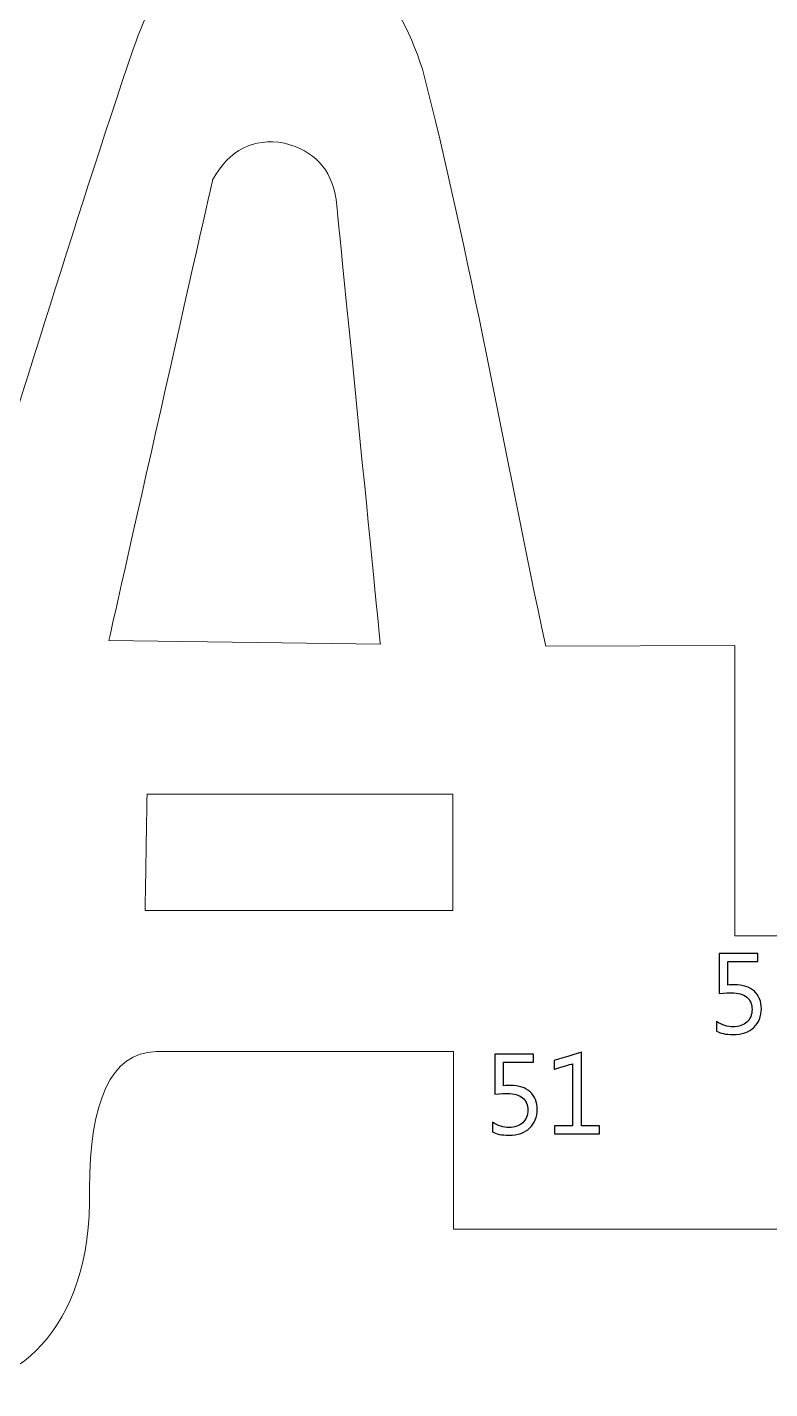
# Model space of a CAD drawing. Header units: centimetres. Extents: x -494 to 505, y -672 to 577.
# Drawn here: x 240 to 310.1, y 283.6 to 412.1 of the extents above; entities that cross this region are included whole.
import ezdxf

# ---------------------------------------------------------------- set-up
doc = ezdxf.new("R2010")
doc.units = ezdxf.units.CM
doc.header["$MEASUREMENT"] = 0
doc.layers.add('Camada 1', color=7, linetype='Continuous')
doc.layers.add('Camada 2', color=10, linetype='Continuous')

msp = doc.modelspace()

# ---------------------------------------------------------------- linework, layer by layer
at = {"layer": 'Camada 1', "lineweight": 9}
for points, knots in [([(288.960814, 353.67214), (288.960814, 353.67214), (306.821586, 353.757484), (306.821586, 353.757484), (306.821586, 353.757484), (306.821586, 353.757484), (306.803806, 326.357488), (306.803806, 326.357488), (306.803806, 326.357488), (306.803806, 326.357488), (315.147198, 326.356472), (315.147198, 326.356472), (315.147198, 326.356472), (315.147198, 326.356472), (315.160914, 353.57562), (315.160914, 353.57562), (315.160914, 353.57562), (315.160914, 353.57562), (341.611458, 353.57562), (341.611458, 353.57562), (341.611458, 353.57562), (341.611458, 353.57562), (341.611458, 326.355964), (341.611458, 326.355964), (341.611458, 326.355964), (341.611458, 326.355964), (349.923862, 326.357996), (349.923862, 326.357996), (349.923862, 326.357996), (349.923862, 326.357996), (349.92691, 353.617276), (349.92691, 353.617276), (349.92691, 353.617276), (349.92691, 353.617276), (376.460766, 353.605592), (376.460766, 353.605592), (376.460766, 353.605592), (376.460766, 353.605592), (376.395234, 326.36714), (376.395234, 326.36714), (376.395234, 326.36714), (376.395234, 326.36714), (384.838194, 326.357488), (384.838194, 326.357488), (384.838194, 326.357488), (384.838194, 326.357488), (384.869182, 353.677728), (384.869182, 353.677728), (384.869182, 353.677728), (384.869182, 353.677728), (411.304994, 353.702112), (411.304994, 353.702112), (411.304994, 353.702112), (411.304994, 353.702112), (411.304994, 326.35952), (411.304994, 326.35952), (411.304994, 326.35952), (411.304994, 326.35952), (419.585902, 326.365108), (419.585902, 326.365108), (419.585902, 326.365108), (419.585902, 326.365108), (419.720522, 353.670108), (419.720522, 353.670108), (419.720522, 353.670108), (419.720522, 353.670108), (446.437766, 353.618292), (446.437766, 353.618292), (446.437766, 353.618292), (446.437766, 353.618292), (446.52311, 326.358504), (446.52311, 326.358504), (446.52311, 326.358504), (446.52311, 326.358504), (454.750678, 326.360536), (454.750678, 326.360536), (454.750678, 326.360536), (454.750678, 326.360536), (454.791826, 353.618292), (454.791826, 353.618292), (454.791826, 353.618292), (454.791826, 353.618292), (489.229146, 353.633024), (489.229146, 353.633024), (489.229146, 353.633024), (489.229146, 353.633024), (489.287566, 342.489536), (489.287566, 342.489536), (489.287566, 342.489536), (489.287566, 342.489536), (481.005134, 342.497156), (481.005134, 342.497156), (481.005134, 342.497156), (481.005134, 342.497156), (481.005642, 309.723028), (481.005642, 309.723028), (481.005642, 309.723028), (481.005642, 309.723028), (489.285534, 309.728616), (489.285534, 309.728616), (489.285534, 309.728616), (489.285534, 309.728616), (489.28401, 298.680632), (489.28401, 298.680632), (489.28401, 298.680632), (489.28401, 298.680632), (280.265378, 298.67606), (280.265378, 298.67606), (280.265378, 298.67606), (280.265378, 298.67606), (280.256742, 315.430408), (280.256742, 315.430408), (280.256742, 315.430408), (280.256742, 315.430408), (252.19279, 315.430408), (252.19279, 315.430408), (252.19279, 315.430408), (247.88749, 315.334904), (245.91899, 310.748172), (245.883938, 302.43526), (245.883938, 302.43526), (246.230902, 288.837116), (238.245142, 283.140404), (231.76103, 283.8704), (231.76103, 283.8704), (231.76103, 283.8704), (235.595922, 314.865512), (235.595922, 314.865512), (235.595922, 314.865512), (235.595922, 314.865512), (227.385626, 315.718444), (227.385626, 315.718444), (227.385626, 315.718444), (227.385626, 315.718444), (224.653602, 295.469056), (224.653602, 295.469056), (224.653602, 295.469056), (224.653602, 295.469056), (5.72135, 295.22674), (5.72135, 295.22674), (5.72135, 295.22674), (5.72135, 295.22674), (5.716778, 279.167844), (5.716778, 279.167844), (5.716778, 279.167844), (5.716778, 279.167844), (-2.628138, 279.165304), (-2.628138, 279.165304), (-2.628138, 279.165304), (-2.628138, 279.165304), (-2.98577, 224.0915), (-2.98577, 224.0915), (-2.98577, 224.0915), (-2.98577, 224.0915), (-88.789002, 214.483696), (-88.789002, 214.483696), (-88.789002, 214.483696), (-88.789002, 214.483696), (-160.134554, 214.52332), (-160.134554, 214.52332), (-160.134554, 214.52332), (-163.876482, 213.130384), (-165.443662, 209.995516), (-164.388038, 204.757528), (-164.388038, 204.757528), (-164.388038, 204.757528), (-161.889694, 196.939916), (-161.889694, 196.939916), (-161.889694, 196.939916), (-159.55137, 189.6237), (-158.882842, 185.430668), (-164.745162, 183.003444), (-164.745162, 183.003444), (-164.745162, 183.003444), (-175.274478, 179.070508), (-175.274478, 179.070508), (-175.274478, 179.070508), (-189.770766, 172.492416), (-191.904366, 158.459424), (-185.580274, 139.325096), (-185.580274, 139.325096), (-182.29707, 128.78308), (-186.260486, 121.438924), (-192.412366, 123.689364), (-192.412366, 123.689364), (-192.412366, 123.689364), (-261.359142, 146.906996), (-261.359142, 146.906996), (-261.359142, 146.906996), (-259.768086, 152.90292), (-257.854958, 158.898844), (-255.620774, 164.893752), (-255.620774, 164.893752), (-255.620774, 164.893752), (-235.993178, 156.483304), (-235.993178, 156.483304), (-235.993178, 156.483304), (-235.993178, 156.483304), (-233.24947, 164.39388), (-233.24947, 164.39388), (-233.24947, 164.39388), (-233.24947, 164.39388), (-252.959362, 172.804328), (-252.959362, 172.804328), (-252.959362, 172.804328), (-249.96013, 179.295044), (-246.799354, 185.623708), (-243.478558, 191.789812), (-243.478558, 191.789812), (-243.478558, 191.789812), (-223.85147, 181.048152), (-223.85147, 181.048152), (-223.85147, 181.048152), (-223.85147, 181.048152), (-219.526358, 188.126116), (-219.526358, 188.126116), (-219.526358, 188.126116), (-219.526358, 188.126116), (-238.904526, 198.951596), (-238.904526, 198.951596), (-238.904526, 198.951596), (-235.729018, 204.52842), (-232.421938, 209.843116), (-228.924866, 214.772748), (-228.924866, 214.772748), (-228.924866, 214.772748), (-210.96097, 202.698604), (-210.96097, 202.698604), (-210.96097, 202.698604), (-210.96097, 202.698604), (-206.469742, 209.526632), (-206.469742, 209.526632), (-206.469742, 209.526632), (-206.469742, 209.526632), (-224.18421, 221.600776), (-224.18421, 221.600776), (-224.18421, 221.600776), (-220.36151, 226.60102), (-216.750138, 231.702356), (-213.372446, 236.922564), (-213.372446, 236.922564), (-213.372446, 236.922564), (-194.826382, 225.348292), (-194.826382, 225.348292), (-194.826382, 225.348292), (-194.826382, 225.348292), (-191.25057, 232.592372), (-191.25057, 232.592372), (-191.25057, 232.592372), (-191.25057, 232.592372), (-209.380582, 244.333776), (-209.380582, 244.333776), (-209.380582, 244.333776), (-202.259946, 261.027672), (-207.195166, 274.737068), (-227.065078, 282.88488), (-227.065078, 282.88488), (-261.775194, 290.706048), (-301.116238, 286.78124), (-337.022694, 269.0622), (-337.022694, 269.0622), (-362.833158, 254.920496), (-388.11327, 237.066328), (-415.161222, 221.333568), (-415.161222, 221.333568), (-428.876714, 212.451696), (-442.468254, 204.489812), (-456.981306, 198.090028), (-456.981306, 198.090028), (-462.47939, 196.298312), (-466.306662, 195.61048), (-468.373206, 196.760592), (-468.373206, 196.760592), (-481.297234, 208.35874), (-487.891074, 236.208316), (-486.846118, 283.671264), (-486.846118, 283.671264), (-484.055166, 323.948552), (-477.369886, 350.249236), (-465.985606, 359.680256), (-465.985606, 359.680256), (-455.591418, 363.607604), (-416.449002, 364.2106), (-357.647494, 359.764076), (-357.647494, 359.764076), (-317.62573, 356.62108), (-277.81377, 352.853244), (-238.131858, 348.694756), (-238.131858, 348.694756), (-214.866474, 346.01658), (-195.551298, 366.45342), (-178.214274, 397.942308), (-178.214274, 397.942308), (-183.909462, 398.922748), (-187.93587, 403.347936), (-188.438282, 412.292292), (-188.438282, 412.292292), (-188.327538, 422.884092), (-183.723026, 428.164752), (-174.94631, 428.932848), (-174.94631, 428.932848), (-171.28617, 428.963836), (-167.626538, 428.92218), (-163.96843, 428.50308), (-163.96843, 428.50308), (-159.001206, 427.909736), (-156.690822, 430.099216), (-156.854398, 436.178452), (-156.854398, 436.178452), (-156.854398, 436.178452), (-156.778198, 448.203828), (-156.778198, 448.203828), (-156.778198, 448.203828), (-156.778198, 448.203828), (-147.700746, 448.20332), (-147.700746, 448.20332), (-147.700746, 448.20332), (-147.700746, 448.20332), (-147.697698, 465.516468), (-147.697698, 465.516468), (-147.697698, 465.516468), (-147.697698, 465.516468), (-132.459222, 465.506816), (-132.459222, 465.506816), (-132.459222, 465.506816), (-132.459222, 465.506816), (-117.536722, 483.837996), (-117.536722, 483.837996), (-117.536722, 483.837996), (-117.536722, 483.837996), (-45.491654, 483.825804), (-45.491654, 483.825804), (-45.491654, 483.825804), (-45.491654, 483.825804), (-45.47489, 454.015348), (-45.47489, 454.015348), (-45.47489, 454.015348), (-45.47489, 454.015348), (-36.796218, 454.018396), (-36.796218, 454.018396), (-36.796218, 454.018396), (-36.796218, 454.018396), (-36.920678, 434.287168), (-36.920678, 434.287168), (-36.920678, 434.287168), (-37.163502, 430.041812), (-40.062658, 428.173896), (-44.477686, 427.461172), (-44.477686, 427.461172), (-44.477686, 427.461172), (-58.86831, 427.45914), (-58.86831, 427.45914), (-58.86831, 427.45914), (-58.86831, 427.45914), (-58.872882, 414.921192), (-58.872882, 414.921192), (-58.872882, 414.921192), (-58.872882, 414.921192), (-43.79849, 414.921192), (-43.79849, 414.921192), (-43.79849, 414.921192), (-24.761698, 414.171384), (-13.673582, 411.255972), (-8.36295, 404.78964), (-8.36295, 404.78964), (-4.952238, 400.746468), (-2.86385, 396.261336), (-2.70891, 391.1346), (-2.70891, 391.1346), (-2.70891, 391.1346), (-2.534666, 366.474248), (-2.534666, 366.474248), (-2.534666, 366.474248), (-2.534666, 366.474248), (5.877814, 366.480344), (5.877814, 366.480344), (5.877814, 366.480344), (5.877814, 366.480344), (5.90169, 347.073728), (5.90169, 347.073728), (5.90169, 347.073728), (5.90169, 347.073728), (233.39171, 347.06814), (233.39171, 347.06814), (233.39171, 347.06814), (233.39171, 347.06814), (233.356658, 357.819452), (233.356658, 357.819452), (233.356658, 357.819452), (238.909098, 375.214388), (244.365526, 393.373356), (250.012962, 410.004768), (250.012962, 410.004768), (252.496066, 417.378896), (256.725674, 421.44188), (262.677402, 421.235124), (262.677402, 421.235124), (270.499078, 420.488872), (274.919186, 415.631376), (277.312882, 408.136344), (277.312882, 408.136344), (281.81935, 390.775952), (285.049722, 371.798088), (288.960814, 353.67214)], [0, 0, 0, 0, 0.0098039216, 0.0098039216, 0.0098039216, 0.0098039316, 0.0196078431, 0.0196078431, 0.0196078431, 0.0196078531, 0.0294117647, 0.0294117647, 0.0294117647, 0.0294117747, 0.0392156863, 0.0392156863, 0.0392156863, 0.0392156963, 0.0490196078, 0.0490196078, 0.0490196078, 0.0490196178, 0.0588235294, 0.0588235294, 0.0588235294, 0.0588235394, 0.068627451, 0.068627451, 0.068627451, 0.068627461, 0.0784313725, 0.0784313725, 0.0784313725, 0.0784313825, 0.0882352941, 0.0882352941, 0.0882352941, 0.0882353041, 0.0980392157, 0.0980392157, 0.0980392157, 0.0980392257, 0.1078431373, 0.1078431373, 0.1078431373, 0.1078431473, 0.1176470588, 0.1176470588, 0.1176470588, 0.1176470688, 0.1274509804, 0.1274509804, 0.1274509804, 0.1274509904, 0.137254902, 0.137254902, 0.137254902, 0.137254912, 0.1470588235, 0.1470588235, 0.1470588235, 0.1470588335, 0.1568627451, 0.1568627451, 0.1568627451, 0.1568627551, 0.1666666667, 0.1666666667, 0.1666666667, 0.1666666767, 0.1764705882, 0.1764705882, 0.1764705882, 0.1764705982, 0.1862745098, 0.1862745098, 0.1862745098, 0.1862745198, 0.1960784314, 0.1960784314, 0.1960784314, 0.1960784414, 0.2058823529, 0.2058823529, 0.2058823529, 0.2058823629, 0.2156862745, 0.2156862745, 0.2156862745, 0.2156862845, 0.2254901961, 0.2254901961, 0.2254901961, 0.2254902061, 0.2352941176, 0.2352941176, 0.2352941176, 0.2352941276, 0.2450980392, 0.2450980392, 0.2450980392, 0.2450980492, 0.2549019608, 0.2549019608, 0.2549019608, 0.2549019708, 0.2647058824, 0.2647058824, 0.2647058824, 0.2647058924, 0.2745098039, 0.2745098039, 0.2745098039, 0.2745098139, 0.2843137255, 0.2843137255, 0.2843137255, 0.2843137355, 0.2941176471, 0.2941176471, 0.2941176471, 0.2941176571, 0.3039215686, 0.3039215686, 0.3039215686, 0.3039215786, 0.3137254902, 0.3137254902, 0.3137254902, 0.3137255002, 0.3235294118, 0.3235294118, 0.3235294118, 0.3235294218, 0.3333333333, 0.3333333333, 0.3333333333, 0.3333333433, 0.3431372549, 0.3431372549, 0.3431372549, 0.3431372649, 0.3529411765, 0.3529411765, 0.3529411765, 0.3529411865, 0.362745098, 0.362745098, 0.362745098, 0.362745108, 0.3725490196, 0.3725490196, 0.3725490196, 0.3725490296, 0.3823529412, 0.3823529412, 0.3823529412, 0.3823529512, 0.3921568627, 0.3921568627, 0.3921568627, 0.3921568727, 0.4019607843, 0.4019607843, 0.4019607843, 0.4019607943, 0.4117647059, 0.4117647059, 0.4117647059, 0.4117647159, 0.4215686275, 0.4215686275, 0.4215686275, 0.4215686375, 0.431372549, 0.431372549, 0.431372549, 0.431372559, 0.4411764706, 0.4411764706, 0.4411764706, 0.4411764806, 0.4509803922, 0.4509803922, 0.4509803922, 0.4509804022, 0.4607843137, 0.4607843137, 0.4607843137, 0.4607843237, 0.4705882353, 0.4705882353, 0.4705882353, 0.4705882453, 0.4803921569, 0.4803921569, 0.4803921569, 0.4803921669, 0.4901960784, 0.4901960784, 0.4901960784, 0.4901960884, 0.5, 0.5, 0.5, 0.50000001, 0.5098039216, 0.5098039216, 0.5098039216, 0.5098039316, 0.5196078431, 0.5196078431, 0.5196078431, 0.5196078531, 0.5294117647, 0.5294117647, 0.5294117647, 0.5294117747, 0.5392156863, 0.5392156863, 0.5392156863, 0.5392156963, 0.5490196078, 0.5490196078, 0.5490196078, 0.5490196178, 0.5588235294, 0.5588235294, 0.5588235294, 0.5588235394, 0.568627451, 0.568627451, 0.568627451, 0.568627461, 0.5784313725, 0.5784313725, 0.5784313725, 0.5784313825, 0.5882352941, 0.5882352941, 0.5882352941, 0.5882353041, 0.5980392157, 0.5980392157, 0.5980392157, 0.5980392257, 0.6078431373, 0.6078431373, 0.6078431373, 0.6078431473, 0.6176470588, 0.6176470588, 0.6176470588, 0.6176470688, 0.6274509804, 0.6274509804, 0.6274509804, 0.6274509904, 0.637254902, 0.637254902, 0.637254902, 0.637254912, 0.6470588235, 0.6470588235, 0.6470588235, 0.6470588335, 0.6568627451, 0.6568627451, 0.6568627451, 0.6568627551, 0.6666666667, 0.6666666667, 0.6666666667, 0.6666666767, 0.6764705882, 0.6764705882, 0.6764705882, 0.6764705982, 0.6862745098, 0.6862745098, 0.6862745098, 0.6862745198, 0.6960784314, 0.6960784314, 0.6960784314, 0.6960784414, 0.7058823529, 0.7058823529, 0.7058823529, 0.7058823629, 0.7156862745, 0.7156862745, 0.7156862745, 0.7156862845, 0.7254901961, 0.7254901961, 0.7254901961, 0.7254902061, 0.7352941176, 0.7352941176, 0.7352941176, 0.7352941276, 0.7450980392, 0.7450980392, 0.7450980392, 0.7450980492, 0.7549019608, 0.7549019608, 0.7549019608, 0.7549019708, 0.7647058824, 0.7647058824, 0.7647058824, 0.7647058924, 0.7745098039, 0.7745098039, 0.7745098039, 0.7745098139, 0.7843137255, 0.7843137255, 0.7843137255, 0.7843137355, 0.7941176471, 0.7941176471, 0.7941176471, 0.7941176571, 0.8039215686, 0.8039215686, 0.8039215686, 0.8039215786, 0.8137254902, 0.8137254902, 0.8137254902, 0.8137255002, 0.8235294118, 0.8235294118, 0.8235294118, 0.8235294218, 0.8333333333, 0.8333333333, 0.8333333333, 0.8333333433, 0.8431372549, 0.8431372549, 0.8431372549, 0.8431372649, 0.8529411765, 0.8529411765, 0.8529411765, 0.8529411865, 0.862745098, 0.862745098, 0.862745098, 0.862745108, 0.8725490196, 0.8725490196, 0.8725490196, 0.8725490296, 0.8823529412, 0.8823529412, 0.8823529412, 0.8823529512, 0.8921568627, 0.8921568627, 0.8921568627, 0.8921568727, 0.9019607843, 0.9019607843, 0.9019607843, 0.9019607943, 0.9117647059, 0.9117647059, 0.9117647059, 0.9117647159, 0.9215686275, 0.9215686275, 0.9215686275, 0.9215686375, 0.931372549, 0.931372549, 0.931372549, 0.931372559, 0.9411764706, 0.9411764706, 0.9411764706, 0.9411764806, 0.9509803922, 0.9509803922, 0.9509803922, 0.9509804022, 0.9607843137, 0.9607843137, 0.9607843137, 0.9607843237, 0.9705882353, 0.9705882353, 0.9705882353, 0.9705882453, 0.9803921569, 0.9803921569, 0.9803921569, 0.9803921669, 1, 1, 1, 1]), ([(247.71985, 354.23094), (247.71985, 354.23094), (273.35353, 353.86264), (273.35353, 353.86264), (273.35353, 353.86264), (273.35353, 353.86264), (269.15491, 395.99616), (269.15491, 395.99616), (269.15491, 395.99616), (268.680438, 398.689576), (267.121894, 400.418808), (264.29335, 401.15236), (264.29335, 401.15236), (261.297166, 401.643088), (259.136134, 400.538188), (257.51663, 397.69034), (257.51663, 397.69034), (257.51663, 397.69034), (247.71985, 354.23094), (247.71985, 354.23094)], [0, 0, 0, 0, 0.1666666667, 0.1666666667, 0.1666666667, 0.1666666767, 0.3333333333, 0.3333333333, 0.3333333333, 0.3333333433, 0.5, 0.5, 0.5, 0.50000001, 0.6666666667, 0.6666666667, 0.6666666667, 0.6666666767, 1, 1, 1, 1]), ([(251.326142, 339.7123), (251.326142, 339.7123), (280.185114, 339.7123), (280.185114, 339.7123), (280.185114, 339.7123), (280.185114, 339.7123), (280.185114, 328.73442), (280.185114, 328.73442), (280.185114, 328.73442), (280.185114, 328.73442), (251.137166, 328.73442), (251.137166, 328.73442), (251.137166, 328.73442), (251.137166, 328.73442), (251.326142, 339.7123), (251.326142, 339.7123)], [0, 0, 0, 0, 0.2, 0.2, 0.2, 0.20000001, 0.4, 0.4, 0.4, 0.40000001, 0.6, 0.6, 0.6, 0.60000001, 1, 1, 1, 1])]:
    msp.add_open_spline(points, degree=3, knots=knots, dxfattribs=at)
at = {"layer": 'Camada 2'}
for points, knots in [([(305.084988, 317.35776), (305.084988, 317.35776), (305.084988, 318.271652), (305.084988, 318.271652), (305.084988, 318.271652), (305.599338, 317.934848), (306.122578, 317.766192), (306.654708, 317.766192), (306.654708, 317.766192), (307.187092, 317.766192), (307.615336, 317.916814), (307.941472, 318.217804), (307.941472, 318.217804), (308.266084, 318.51727), (308.429152, 318.916812), (308.429152, 319.413382), (308.429152, 319.413382), (308.429152, 319.906142), (308.262274, 320.29146), (307.930804, 320.567304), (307.930804, 320.567304), (307.597556, 320.843402), (307.122576, 320.981324), (306.502562, 320.981324), (306.502562, 320.981324), (306.292758, 320.981324), (305.89855, 320.959988), (305.321462, 320.918586), (305.321462, 320.918586), (305.321462, 320.918586), (305.321462, 324.701916), (305.321462, 324.701916), (305.321462, 324.701916), (305.321462, 324.701916), (308.966616, 324.701916), (308.966616, 324.701916), (308.966616, 324.701916), (308.966616, 324.701916), (308.966616, 323.927724), (308.966616, 323.927724), (308.966616, 323.927724), (308.966616, 323.927724), (306.13858, 323.927724), (306.13858, 323.927724), (306.13858, 323.927724), (306.13858, 323.927724), (306.13858, 321.71259), (306.13858, 321.71259), (306.13858, 321.71259), (306.369974, 321.726814), (306.58308, 321.73418), (306.780184, 321.73418), (306.780184, 321.73418), (307.584856, 321.73418), (308.20868, 321.531488), (308.64937, 321.12839), (308.64937, 321.12839), (309.090314, 320.725038), (309.310786, 320.171318), (309.310786, 319.468754), (309.310786, 319.468754), (309.310786, 318.741298), (309.074312, 318.155066), (308.599332, 317.712598), (308.599332, 317.712598), (308.124352, 317.268098), (307.47208, 317.045848), (306.645818, 317.045848), (306.645818, 317.045848), (305.948842, 317.045848), (305.428904, 317.149734), (305.084988, 317.35776)], [0, 0, 0, 0, 0.0526315789, 0.0526315789, 0.0526315789, 0.0526315889, 0.1052631579, 0.1052631579, 0.1052631579, 0.1052631679, 0.1578947368, 0.1578947368, 0.1578947368, 0.1578947468, 0.2105263158, 0.2105263158, 0.2105263158, 0.2105263258, 0.2631578947, 0.2631578947, 0.2631578947, 0.2631579047, 0.3157894737, 0.3157894737, 0.3157894737, 0.3157894837, 0.3684210526, 0.3684210526, 0.3684210526, 0.3684210626, 0.4210526316, 0.4210526316, 0.4210526316, 0.4210526416, 0.4736842105, 0.4736842105, 0.4736842105, 0.4736842205, 0.5263157895, 0.5263157895, 0.5263157895, 0.5263157995, 0.5789473684, 0.5789473684, 0.5789473684, 0.5789473784, 0.6315789474, 0.6315789474, 0.6315789474, 0.6315789574, 0.6842105263, 0.6842105263, 0.6842105263, 0.6842105363, 0.7368421053, 0.7368421053, 0.7368421053, 0.7368421153, 0.7894736842, 0.7894736842, 0.7894736842, 0.7894736942, 0.8421052632, 0.8421052632, 0.8421052632, 0.8421052732, 0.8947368421, 0.8947368421, 0.8947368421, 0.8947368521, 1, 1, 1, 1]), ([(283.926788, 307.85816), (283.926788, 307.85816), (283.926788, 308.772052), (283.926788, 308.772052), (283.926788, 308.772052), (284.441138, 308.435248), (284.964378, 308.266592), (285.496508, 308.266592), (285.496508, 308.266592), (286.028892, 308.266592), (286.457136, 308.417214), (286.783272, 308.718204), (286.783272, 308.718204), (287.107884, 309.01767), (287.270952, 309.417212), (287.270952, 309.913782), (287.270952, 309.913782), (287.270952, 310.406542), (287.104074, 310.79186), (286.772604, 311.067704), (286.772604, 311.067704), (286.439356, 311.343802), (285.964376, 311.481724), (285.344362, 311.481724), (285.344362, 311.481724), (285.134558, 311.481724), (284.74035, 311.460388), (284.163262, 311.418986), (284.163262, 311.418986), (284.163262, 311.418986), (284.163262, 315.202316), (284.163262, 315.202316), (284.163262, 315.202316), (284.163262, 315.202316), (287.808416, 315.202316), (287.808416, 315.202316), (287.808416, 315.202316), (287.808416, 315.202316), (287.808416, 314.428124), (287.808416, 314.428124), (287.808416, 314.428124), (287.808416, 314.428124), (284.98038, 314.428124), (284.98038, 314.428124), (284.98038, 314.428124), (284.98038, 314.428124), (284.98038, 312.21299), (284.98038, 312.21299), (284.98038, 312.21299), (285.211774, 312.227214), (285.42488, 312.23458), (285.621984, 312.23458), (285.621984, 312.23458), (286.426656, 312.23458), (287.05048, 312.031888), (287.49117, 311.62879), (287.49117, 311.62879), (287.932114, 311.225438), (288.152586, 310.671718), (288.152586, 309.969154), (288.152586, 309.969154), (288.152586, 309.241698), (287.916112, 308.655466), (287.441132, 308.212998), (287.441132, 308.212998), (286.966152, 307.768498), (286.31388, 307.546248), (285.487618, 307.546248), (285.487618, 307.546248), (284.790642, 307.546248), (284.270704, 307.650134), (283.926788, 307.85816)], [0, 0, 0, 0, 0.0526315789, 0.0526315789, 0.0526315789, 0.0526315889, 0.1052631579, 0.1052631579, 0.1052631579, 0.1052631679, 0.1578947368, 0.1578947368, 0.1578947368, 0.1578947468, 0.2105263158, 0.2105263158, 0.2105263158, 0.2105263258, 0.2631578947, 0.2631578947, 0.2631578947, 0.2631579047, 0.3157894737, 0.3157894737, 0.3157894737, 0.3157894837, 0.3684210526, 0.3684210526, 0.3684210526, 0.3684210626, 0.4210526316, 0.4210526316, 0.4210526316, 0.4210526416, 0.4736842105, 0.4736842105, 0.4736842105, 0.4736842205, 0.5263157895, 0.5263157895, 0.5263157895, 0.5263157995, 0.5789473684, 0.5789473684, 0.5789473684, 0.5789473784, 0.6315789474, 0.6315789474, 0.6315789474, 0.6315789574, 0.6842105263, 0.6842105263, 0.6842105263, 0.6842105363, 0.7368421053, 0.7368421053, 0.7368421053, 0.7368421153, 0.7894736842, 0.7894736842, 0.7894736842, 0.7894736942, 0.8421052632, 0.8421052632, 0.8421052632, 0.8421052732, 0.8947368421, 0.8947368421, 0.8947368421, 0.8947368521, 1, 1, 1, 1]), ([(294.045132, 307.67528), (294.045132, 307.67528), (289.787076, 307.67528), (289.787076, 307.67528), (289.787076, 307.67528), (289.787076, 307.67528), (289.787076, 308.427882), (289.787076, 308.427882), (289.787076, 308.427882), (289.787076, 308.427882), (291.485828, 308.427882), (291.485828, 308.427882), (291.485828, 308.427882), (291.485828, 308.427882), (291.485828, 314.281058), (291.485828, 314.281058), (291.485828, 314.281058), (291.485828, 314.281058), (289.743896, 313.761374), (289.743896, 313.761374), (289.743896, 313.761374), (289.743896, 313.761374), (289.743896, 314.578492), (289.743896, 314.578492), (289.743896, 314.578492), (289.743896, 314.578492), (292.346126, 315.374274), (292.346126, 315.374274), (292.346126, 315.374274), (292.346126, 315.374274), (292.346126, 308.427882), (292.346126, 308.427882), (292.346126, 308.427882), (292.346126, 308.427882), (294.045132, 308.427882), (294.045132, 308.427882), (294.045132, 308.427882), (294.045132, 308.427882), (294.045132, 307.67528), (294.045132, 307.67528)], [0, 0, 0, 0, 0.0909090909, 0.0909090909, 0.0909090909, 0.0909091009, 0.1818181818, 0.1818181818, 0.1818181818, 0.1818181918, 0.2727272727, 0.2727272727, 0.2727272727, 0.2727272827, 0.3636363636, 0.3636363636, 0.3636363636, 0.3636363736, 0.4545454545, 0.4545454545, 0.4545454545, 0.4545454645, 0.5454545455, 0.5454545455, 0.5454545455, 0.5454545555, 0.6363636364, 0.6363636364, 0.6363636364, 0.6363636464, 0.7272727273, 0.7272727273, 0.7272727273, 0.7272727373, 0.8181818182, 0.8181818182, 0.8181818182, 0.8181818282, 1, 1, 1, 1])]:
    msp.add_open_spline(points, degree=3, knots=knots, dxfattribs=at)
at = {"layer": 'Camada 2', "lineweight": 9}
for points, knots in [([(305.084988, 317.35776), (305.084988, 317.35776), (305.084988, 318.271652), (305.084988, 318.271652), (305.084988, 318.271652), (305.599338, 317.934848), (306.122578, 317.766192), (306.654708, 317.766192), (306.654708, 317.766192), (307.187092, 317.766192), (307.615336, 317.916814), (307.941472, 318.217804), (307.941472, 318.217804), (308.266084, 318.51727), (308.429152, 318.916812), (308.429152, 319.413382), (308.429152, 319.413382), (308.429152, 319.906142), (308.262274, 320.29146), (307.930804, 320.567304), (307.930804, 320.567304), (307.597556, 320.843402), (307.122576, 320.981324), (306.502562, 320.981324), (306.502562, 320.981324), (306.292758, 320.981324), (305.89855, 320.959988), (305.321462, 320.918586), (305.321462, 320.918586), (305.321462, 320.918586), (305.321462, 324.701916), (305.321462, 324.701916), (305.321462, 324.701916), (305.321462, 324.701916), (308.966616, 324.701916), (308.966616, 324.701916), (308.966616, 324.701916), (308.966616, 324.701916), (308.966616, 323.927724), (308.966616, 323.927724), (308.966616, 323.927724), (308.966616, 323.927724), (306.13858, 323.927724), (306.13858, 323.927724), (306.13858, 323.927724), (306.13858, 323.927724), (306.13858, 321.71259), (306.13858, 321.71259), (306.13858, 321.71259), (306.369974, 321.726814), (306.58308, 321.73418), (306.780184, 321.73418), (306.780184, 321.73418), (307.584856, 321.73418), (308.20868, 321.531488), (308.64937, 321.12839), (308.64937, 321.12839), (309.090314, 320.725038), (309.310786, 320.171318), (309.310786, 319.468754), (309.310786, 319.468754), (309.310786, 318.741298), (309.074312, 318.155066), (308.599332, 317.712598), (308.599332, 317.712598), (308.124352, 317.268098), (307.47208, 317.045848), (306.645818, 317.045848), (306.645818, 317.045848), (305.948842, 317.045848), (305.428904, 317.149734), (305.084988, 317.35776)], [0, 0, 0, 0, 0.0526315789, 0.0526315789, 0.0526315789, 0.0526315889, 0.1052631579, 0.1052631579, 0.1052631579, 0.1052631679, 0.1578947368, 0.1578947368, 0.1578947368, 0.1578947468, 0.2105263158, 0.2105263158, 0.2105263158, 0.2105263258, 0.2631578947, 0.2631578947, 0.2631578947, 0.2631579047, 0.3157894737, 0.3157894737, 0.3157894737, 0.3157894837, 0.3684210526, 0.3684210526, 0.3684210526, 0.3684210626, 0.4210526316, 0.4210526316, 0.4210526316, 0.4210526416, 0.4736842105, 0.4736842105, 0.4736842105, 0.4736842205, 0.5263157895, 0.5263157895, 0.5263157895, 0.5263157995, 0.5789473684, 0.5789473684, 0.5789473684, 0.5789473784, 0.6315789474, 0.6315789474, 0.6315789474, 0.6315789574, 0.6842105263, 0.6842105263, 0.6842105263, 0.6842105363, 0.7368421053, 0.7368421053, 0.7368421053, 0.7368421153, 0.7894736842, 0.7894736842, 0.7894736842, 0.7894736942, 0.8421052632, 0.8421052632, 0.8421052632, 0.8421052732, 0.8947368421, 0.8947368421, 0.8947368421, 0.8947368521, 1, 1, 1, 1]), ([(283.926788, 307.85816), (283.926788, 307.85816), (283.926788, 308.772052), (283.926788, 308.772052), (283.926788, 308.772052), (284.441138, 308.435248), (284.964378, 308.266592), (285.496508, 308.266592), (285.496508, 308.266592), (286.028892, 308.266592), (286.457136, 308.417214), (286.783272, 308.718204), (286.783272, 308.718204), (287.107884, 309.01767), (287.270952, 309.417212), (287.270952, 309.913782), (287.270952, 309.913782), (287.270952, 310.406542), (287.104074, 310.79186), (286.772604, 311.067704), (286.772604, 311.067704), (286.439356, 311.343802), (285.964376, 311.481724), (285.344362, 311.481724), (285.344362, 311.481724), (285.134558, 311.481724), (284.74035, 311.460388), (284.163262, 311.418986), (284.163262, 311.418986), (284.163262, 311.418986), (284.163262, 315.202316), (284.163262, 315.202316), (284.163262, 315.202316), (284.163262, 315.202316), (287.808416, 315.202316), (287.808416, 315.202316), (287.808416, 315.202316), (287.808416, 315.202316), (287.808416, 314.428124), (287.808416, 314.428124), (287.808416, 314.428124), (287.808416, 314.428124), (284.98038, 314.428124), (284.98038, 314.428124), (284.98038, 314.428124), (284.98038, 314.428124), (284.98038, 312.21299), (284.98038, 312.21299), (284.98038, 312.21299), (285.211774, 312.227214), (285.42488, 312.23458), (285.621984, 312.23458), (285.621984, 312.23458), (286.426656, 312.23458), (287.05048, 312.031888), (287.49117, 311.62879), (287.49117, 311.62879), (287.932114, 311.225438), (288.152586, 310.671718), (288.152586, 309.969154), (288.152586, 309.969154), (288.152586, 309.241698), (287.916112, 308.655466), (287.441132, 308.212998), (287.441132, 308.212998), (286.966152, 307.768498), (286.31388, 307.546248), (285.487618, 307.546248), (285.487618, 307.546248), (284.790642, 307.546248), (284.270704, 307.650134), (283.926788, 307.85816)], [0, 0, 0, 0, 0.0526315789, 0.0526315789, 0.0526315789, 0.0526315889, 0.1052631579, 0.1052631579, 0.1052631579, 0.1052631679, 0.1578947368, 0.1578947368, 0.1578947368, 0.1578947468, 0.2105263158, 0.2105263158, 0.2105263158, 0.2105263258, 0.2631578947, 0.2631578947, 0.2631578947, 0.2631579047, 0.3157894737, 0.3157894737, 0.3157894737, 0.3157894837, 0.3684210526, 0.3684210526, 0.3684210526, 0.3684210626, 0.4210526316, 0.4210526316, 0.4210526316, 0.4210526416, 0.4736842105, 0.4736842105, 0.4736842105, 0.4736842205, 0.5263157895, 0.5263157895, 0.5263157895, 0.5263157995, 0.5789473684, 0.5789473684, 0.5789473684, 0.5789473784, 0.6315789474, 0.6315789474, 0.6315789474, 0.6315789574, 0.6842105263, 0.6842105263, 0.6842105263, 0.6842105363, 0.7368421053, 0.7368421053, 0.7368421053, 0.7368421153, 0.7894736842, 0.7894736842, 0.7894736842, 0.7894736942, 0.8421052632, 0.8421052632, 0.8421052632, 0.8421052732, 0.8947368421, 0.8947368421, 0.8947368421, 0.8947368521, 1, 1, 1, 1]), ([(294.045132, 307.67528), (294.045132, 307.67528), (289.787076, 307.67528), (289.787076, 307.67528), (289.787076, 307.67528), (289.787076, 307.67528), (289.787076, 308.427882), (289.787076, 308.427882), (289.787076, 308.427882), (289.787076, 308.427882), (291.485828, 308.427882), (291.485828, 308.427882), (291.485828, 308.427882), (291.485828, 308.427882), (291.485828, 314.281058), (291.485828, 314.281058), (291.485828, 314.281058), (291.485828, 314.281058), (289.743896, 313.761374), (289.743896, 313.761374), (289.743896, 313.761374), (289.743896, 313.761374), (289.743896, 314.578492), (289.743896, 314.578492), (289.743896, 314.578492), (289.743896, 314.578492), (292.346126, 315.374274), (292.346126, 315.374274), (292.346126, 315.374274), (292.346126, 315.374274), (292.346126, 308.427882), (292.346126, 308.427882), (292.346126, 308.427882), (292.346126, 308.427882), (294.045132, 308.427882), (294.045132, 308.427882), (294.045132, 308.427882), (294.045132, 308.427882), (294.045132, 307.67528), (294.045132, 307.67528)], [0, 0, 0, 0, 0.0909090909, 0.0909090909, 0.0909090909, 0.0909091009, 0.1818181818, 0.1818181818, 0.1818181818, 0.1818181918, 0.2727272727, 0.2727272727, 0.2727272727, 0.2727272827, 0.3636363636, 0.3636363636, 0.3636363636, 0.3636363736, 0.4545454545, 0.4545454545, 0.4545454545, 0.4545454645, 0.5454545455, 0.5454545455, 0.5454545455, 0.5454545555, 0.6363636364, 0.6363636364, 0.6363636364, 0.6363636464, 0.7272727273, 0.7272727273, 0.7272727273, 0.7272727373, 0.8181818182, 0.8181818182, 0.8181818182, 0.8181818282, 1, 1, 1, 1])]:
    msp.add_open_spline(points, degree=3, knots=knots, dxfattribs=at)

doc.saveas('drawing.dxf')
